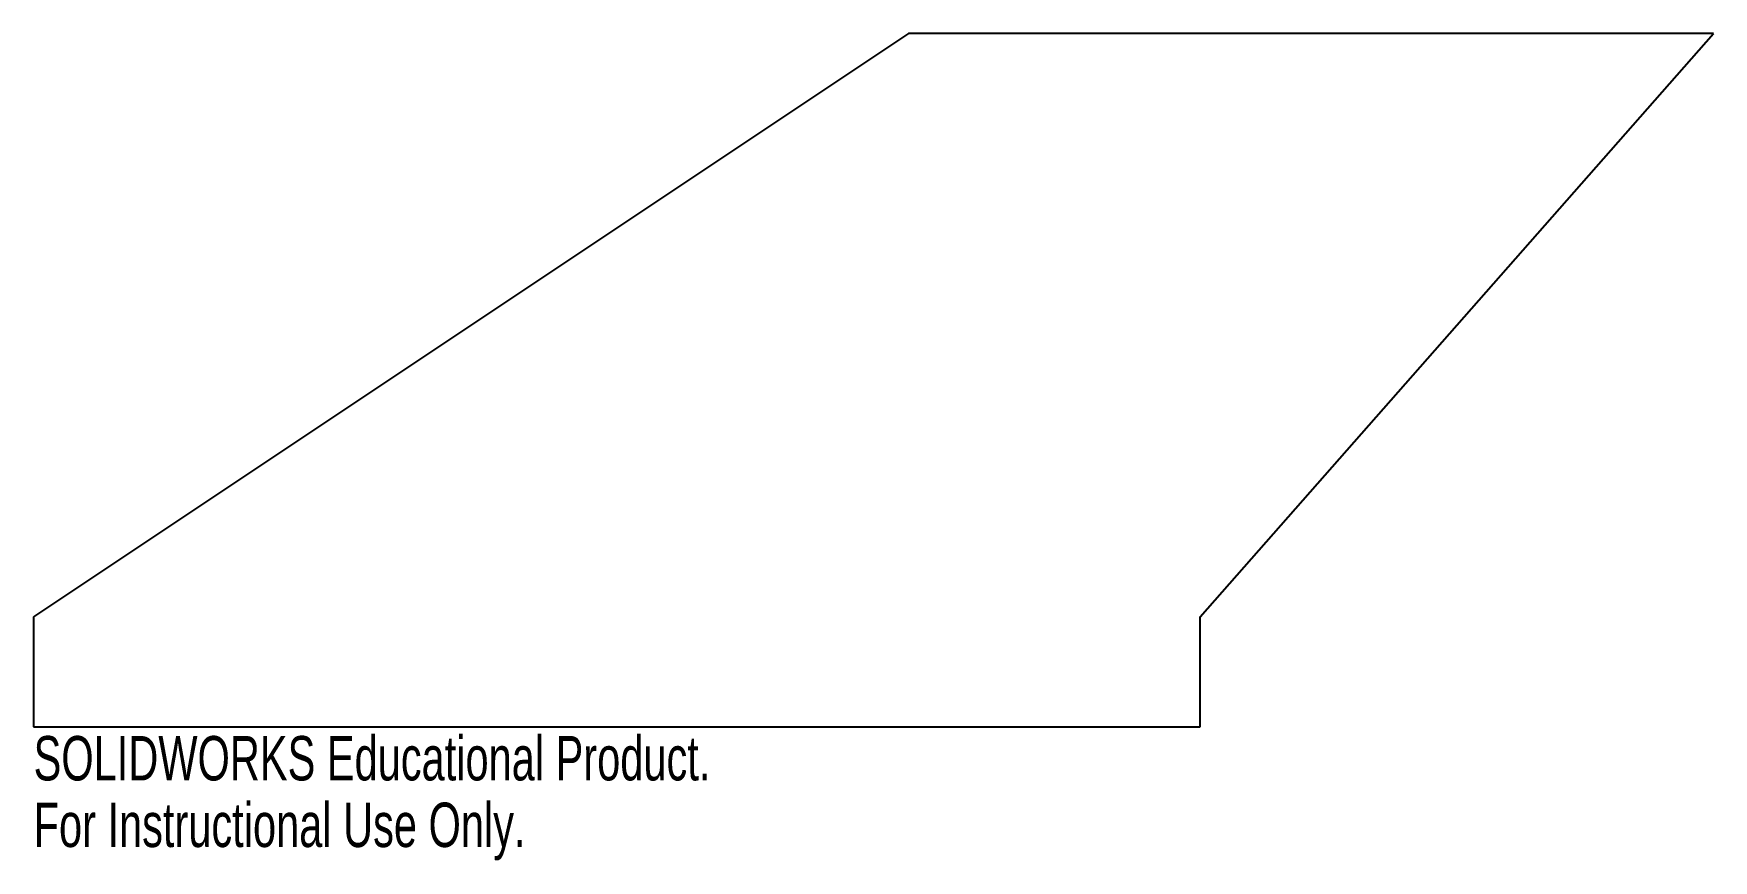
# Model space of a CAD drawing. Header units: inches. Extents: x 0 to 7.2, y -1.04 to 2.5.
import ezdxf

# ---------------------------------------------------------------- set-up
doc = ezdxf.new("R2010")
doc.units = ezdxf.units.IN
doc.header["$MEASUREMENT"] = 0
doc.styles.add('SLDTEXTSTYLE0', font='TXT', dxfattribs={"width": 0.7})

msp = doc.modelspace()

# ---------------------------------------------------------------- linework, layer by layer
at = {"color": 7, "linetype": 'Continuous', "lineweight": 25}
for p, q in [((3.75, 2.5), (0, 0)), ((7.2, 2.5), (3.75, 2.5)), ((5, 0), (7.2, 2.5)), ((0, 0), (0, -0.471)), ((5, -0.471), (5, 0)), ((0, -0.471), (5, -0.471))]:
    msp.add_line(p, q, dxfattribs=at)

# ---------------------------------------------------------------- texts
at = {"color": 7, "linetype": 'Continuous', "char_height": 0.1903, "attachment_point": 1, "style": 'SLDTEXTSTYLE0'}
for s, insert in [('SOLIDWORKS Educational Product.', (0, -0.5111)), ('For Instructional Use Only.', (0, -0.7966))]:
    msp.add_mtext(s, dxfattribs=dict(at, insert=insert))

doc.saveas('drawing.dxf')
